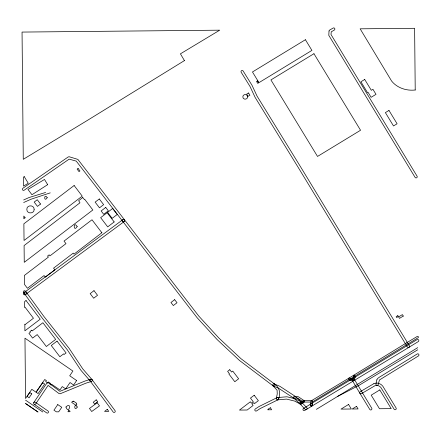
<?xml version="1.0" encoding="UTF-8"?>
<svg xmlns="http://www.w3.org/2000/svg" width="441" height="441" viewBox="0 0 441 441"><rect width="100%" height="100%" fill="white"/><g stroke="black" fill="none" stroke-linecap="round" stroke-linejoin="round"><path stroke-width="0.66" d="M276.353 398.504L277.235 393.907L277.102 390.263L273.062 385.825M278.64 398.94A1.163 1.163 0 0 0 277.113 397.622A1.163 1.163 0 0 0 276.739 399.601A1.163 1.163 0 0 0 278.64 398.94C280.713 393.471 279.699 387.606 274.737 384.21M353.836 379.999L355.303 377.276L354.674 375.55A0.777 0.777 0 0 0 353.599 375.319L311.6 400.626L303.706 400.5M33.77 402.589L46.862 383.097L48.527 382.816L59.921 391.349L85.047 381.018L90.774 379.21M24.746 292.135L122.857 219.657M26.124 294.004L124.235 221.525M303.276 400.621L300.475 402.418A0.777 0.777 0 0 0 300.238 403.493A0.777 0.777 0 0 0 301.313 403.724L304.114 401.922M310.789 403.956L303.551 408.449A1.163 1.163 0 0 0 303.105 410.031A1.163 1.163 0 0 0 304.687 410.472L408.923 347.321M406.315 342.988L353.621 375.302A0.777 0.777 0 0 0 353.368 376.388L353.721 376.939L352.475 379.266A0.777 0.777 0 0 0 352.921 380.368A0.777 0.777 0 0 0 353.925 379.729A0.777 0.777 0 0 0 353.109 378.858L350.325 379.017L349.956 378.4A0.777 0.777 0 0 0 348.892 378.135A0.777 0.777 0 0 0 348.627 379.199L349.95 380.594L353.202 380.401M408.928 347.321L418.266 341.604A1.163 1.163 0 0 0 418.652 340.011A1.163 1.163 0 0 0 417.059 339.625L310.811 403.945M316.39 409.342L417.732 347.651M417.754 349.768L358.93 385.395L337.371 396.542M406.321 342.982L417.23 336.455A0.777 0.777 0 0 1 418.294 336.72A0.777 0.777 0 0 1 418.024 337.784L312.211 402.065L303.684 402.049M276.981 397.677L259.071 406.514L255.328 408.95A1.163 1.163 0 0 0 254.992 410.56A1.163 1.163 0 0 0 256.596 410.896L260.162 408.564L278.012 399.761M23.654 199.955L29.128 197.496L45.638 192.463M23.676 202.513L31.002 199.238L50.246 192.866M91.474 381.426L85.885 383.185L60.197 393.752L59.055 393.604L48.108 385.406L35.699 403.884A1.163 1.163 0 0 1 34.078 404.199A1.163 1.163 0 0 1 33.775 402.578A1.163 1.163 0 0 1 35.39 402.28L47.997 410.979A1.163 1.163 0 0 1 48.295 412.594A1.163 1.163 0 0 1 46.68 412.892L34.073 404.193M277.395 397.562L286.953 396.779L295.415 398.879L301.44 402.049M277.598 399.877L286.584 399.083L294.715 401.101L300.349 404.099M274.352 383.946L279.908 386.327L295.029 396.189L301.677 402.214M273.442 386.084L278.723 388.328L293.706 398.102L300.112 403.934M304.125 400.626L298.276 396.718L294.456 396.398A0.777 0.777 0 0 0 293.64 397.132A0.777 0.777 0 0 0 294.368 397.947L297.592 398.124L303.265 401.916M25.595 403.57L38.025 412.026L25.595 403.526M25.561 400.174L42.794 411.982M274.6 384.089L240.984 358.693L218.764 337.922L198.781 316.081L77.87 159.394L69.226 156.759L68.256 156.919L22.888 188.268A1.163 1.163 0 0 0 22.596 189.889A1.163 1.163 0 0 0 24.211 190.181L69.132 159.14L76.265 161.119L197.033 317.614L217.148 339.587L239.441 360.429L273.2 385.941M301.743 402.28L306.765 407.655A1.163 1.163 0 0 1 306.71 409.298A1.163 1.163 0 0 1 305.067 409.242L300.045 403.868M92.004 379.558L82.798 368.93L69.127 348.368L43.808 316.324L26.372 292.383M90.245 381.079L80.901 370.275L67.275 349.774L41.972 317.746L24.492 293.75M26.355 292.361L25.451 291.181A1.163 1.163 0 0 0 23.825 290.972A1.163 1.163 0 0 0 23.61 292.598L24.514 293.778M92.059 379.629L115.002 410.582A1.163 1.163 0 0 1 114.798 412.208A1.163 1.163 0 0 1 113.166 412.004L90.184 381.002M407.71 343.043L300.266 166.334L257.086 96.149L252.009 85.278L243.162 71.029A1.163 1.163 0 0 0 241.558 70.654A1.163 1.163 0 0 0 241.188 72.258L249.997 86.447L255.069 97.307L298.281 167.547L407.324 346.924A1.163 1.163 0 0 0 408.917 347.326A1.163 1.163 0 0 0 409.32 345.733L407.716 343.048M26.416 293.695A3.919 3.919 0 0 1 25.214 294.638A1.163 1.163 0 0 1 23.593 294.356A1.163 1.163 0 0 1 23.88 292.736A3.919 3.919 0 0 1 25.181 291.931M247.583 96.882C247.71 99.936 242.688 99.942 242.809 96.882C242.649 93.795 247.743 93.79 247.583 96.882M34.15 209.266C34.503 214.017 26.697 214.205 26.824 209.442C26.543 204.762 34.2 204.596 34.15 209.266M65.941 407.043C69.011 415.428 72.148 400.665 65.941 407.043M329.03 30.969L328.793 35.346L415.075 177.359A1.163 1.163 0 0 0 416.668 177.745A1.163 1.163 0 0 0 417.059 176.152L330.987 34.475L331.274 31.807L334.289 30.082A1.163 1.163 0 0 0 334.719 28.494A1.163 1.163 0 0 0 333.131 28.064L329.603 30.087L329.03 30.969M311.037 401.316L310.646 404.855A0.777 0.777 0 0 0 311.329 405.709A0.777 0.777 0 0 0 312.184 405.025L312.575 401.486A0.777 0.777 0 0 0 311.892 400.632A0.777 0.777 0 0 0 311.037 401.316M77.186 226.509C73.294 232.931 73.206 220.335 77.186 226.509M77.318 407.015C74.066 412.489 73.768 401.779 77.318 407.015M47.231 197.684C43.852 203.064 43.902 192.519 47.231 197.684M376.835 379.894L375.958 383.979A1.163 1.163 0 0 0 376.851 385.357A1.163 1.163 0 0 0 378.229 384.464L379.447 379.966L418.41 355.964A1.163 1.163 0 0 0 418.79 354.371A1.163 1.163 0 0 0 417.197 353.985L379.221 377.309L377.606 378.527L376.835 379.894M76.602 380.522L73.636 385.037L70.025 382.529L65.692 388.89L62.258 386.592L59.959 389.949L51.564 384.21L50.963 384.999L49.971 384.282L50.533 383.477L48.35 381.983L47.716 382.909L45.721 381.608L46.393 380.638L44.739 379.514L36.008 392.165L31.807 389.32L25.545 398.482L24.972 338.186L72.892 371.041L69.722 375.771L76.602 380.522M68.824 410.384L67.908 411.74L69.788 411.718L70.102 411.249L68.824 410.384M31.752 393.863L29.078 397.776L27.122 396.437L29.801 392.523L31.752 393.863M73.493 401.145L73.107 401.707L72.467 401.266L71.701 402.385L76.095 405.389L76.861 404.27L76.221 403.835L76.607 403.278L73.493 401.145M57.771 404.579L53.945 410.174L56.393 411.85L58.675 411.828L61.768 407.313L57.771 404.579M42.727 382.683L36.129 392.242L38.08 393.593L44.679 384.034L42.727 382.683M96.182 399.844L93.238 402.258L94.716 404.066L97.659 401.652L96.182 399.844M82.743 197.507L78.652 200.683L79.975 202.788L24.09 245.565L24.249 262.318L92.847 209.977L84.689 199.293L84.358 199.481L82.743 197.507M101.882 232.76L74.022 254.115L73.261 253.117L53.554 268.167L54.871 269.892L45.324 277.174L44.078 275.553L27.425 288.271L24.459 284.39L24.371 275.443L48.389 257.109L47.573 256.045L49.149 254.843L49.949 255.885L65.979 243.647L64.028 241.089L91.998 219.767L101.882 232.76M78.074 168.44L77.153 169.146L79.027 171.615L79.948 170.91L78.074 168.44M40.544 204.034L37.468 206.382L34.183 202.077L37.259 199.729L40.544 204.034M99.286 198.963L95.135 202.138L99.484 207.827L103.635 204.652L99.286 198.963M114.164 221.939L107.709 226.883L100.653 217.65L107.119 212.716L114.164 221.939M31.741 330.215L29.966 331.577L30.429 332.183L28.935 333.324L32.612 338.109L37.209 334.587L46.349 346.516L55.66 339.383L42.909 322.735L32.259 330.899L31.741 330.215M93.999 290.674L90.151 293.618L93.679 298.226L97.527 295.283L93.999 290.674M229.778 369.723L227.622 371.372L229.386 373.681L228.923 374.034L234.794 381.724L238.642 378.791L232.771 371.096L231.542 372.033L229.778 369.723M25.115 217.771L23.831 218.747L23.808 216.051L25.115 217.771M74.127 185.507L23.88 223.796L24.04 240.477L82.235 196.135L74.127 185.507M105.752 207.424L101.138 210.947L103.723 214.332L108.337 210.809L105.752 207.424M112.653 208.483L107.576 212.358L112.157 218.361L117.234 214.48L112.653 208.483M57.038 341.102L51.277 345.496L59.855 356.747L63.625 353.88L64.077 354.476L66.073 352.96L57.038 341.102M174.669 299.665L170.97 302.482L173.319 305.558L177.017 302.741L174.669 299.665M254.192 395.235L250.466 398.08L253.25 401.729L251.37 403.162L250.328 401.795L239.474 410.08L247.18 410.009L253.09 405.494L252.031 404.11L253.889 402.694L254.567 403.581L258.36 400.687L254.192 395.235M26.041 300.53L24.624 301.611L24.679 307.41L25.016 307.151L33.455 318.237L25.137 324.565L24.839 324.174L24.9 330.822L40.225 319.174L26.041 300.53M107.262 409.358L104.572 411.387L108.756 411.343L107.262 409.358M97.169 402.76L89.462 408.476L91.711 411.508L99.473 405.874L97.169 402.76M47.667 184.658L31.945 194.746L27.976 189.421L44.491 179.459L47.667 184.658M184.432 60.593L87.351 120.426L23.263 159.322L22.05 32.077L219.706 30.175L180.419 53.835L184.432 60.593M403.267 316.07L399.48 318.374L398.592 316.914L402.379 314.609L403.267 316.07M270.399 407.754L268.089 409.171L268.293 409.502L267.786 409.81L271.634 409.772L270.399 407.754M348.561 404.474L340.998 409.105L351.328 409.005L348.561 404.474M379.784 389.921L371.195 395.175L379.481 408.735L391.211 408.62L379.784 389.921M305.42 39.718L252.467 71.966L258.966 82.643L311.908 50.406L305.42 39.718M313.948 53.714L270.923 79.92L317.52 156.439L360.551 130.255L313.948 53.714M364.718 79.468L360.909 81.783L367.518 92.649L368.07 92.312L371.118 97.312L376.008 94.341L372.943 89.297L371.305 90.295L364.718 79.468M388.979 110.432L385.384 112.615L393.51 125.961L397.098 123.778L388.979 110.432M356.526 406.37L352.216 408.994L358.092 408.939L356.526 406.37M257.406 80.918L256.541 81.442L257.731 83.388L258.597 82.864L257.406 80.918M397.832 315.657L396.134 316.688L396.641 317.52L398.339 316.495L397.832 315.657M24.238 176.643L23.434 177.133L23.522 186.113L28.257 183.247L24.238 176.643M248.57 92.985L246.695 94.12L248.018 96.336L249.909 95.212L248.57 92.985M373.896 383.653L360.291 391.658A1.163 1.163 0 0 0 359.878 393.251L369.773 409.424A1.163 1.163 0 0 0 371.372 409.805A1.163 1.163 0 0 0 371.752 408.206L354.151 379.034A1.163 1.163 0 0 0 352.557 378.632A1.163 1.163 0 0 0 352.161 380.23L359.878 393.245A1.163 1.163 0 0 0 361.471 393.659L374.949 385.726C377.061 384.872 379.563 385.798 380.919 387.551L394.1 409.187A1.163 1.163 0 0 0 395.693 409.573A1.163 1.163 0 0 0 396.084 407.98L382.832 386.228C380.87 383.521 376.994 382.231 373.896 383.653M415.218 90.008C406.525 91.011 397.187 88.024 391.614 81.056L360.137 28.819L414.617 28.296L415.218 90.008M273.084 385.842A1.163 1.163 0 0 0 275.024 385.307A1.163 1.163 0 0 0 273.591 383.896A1.163 1.163 0 0 0 273.084 385.842M300.216 404.017A1.163 1.163 0 0 0 302.046 403.184A1.163 1.163 0 0 0 300.409 402.016A1.163 1.163 0 0 0 300.216 404.017M24.729 293.993A1.163 1.163 0 0 0 26.587 293.221A1.163 1.163 0 0 0 24.988 291.997A1.163 1.163 0 0 0 24.729 293.993M122.841 221.514A1.163 1.163 0 0 0 124.698 220.743A1.163 1.163 0 0 0 123.1 219.519A1.163 1.163 0 0 0 122.841 221.514M303.182 401.856A0.777 0.777 0 0 0 304.455 401.426A0.777 0.777 0 0 0 303.447 400.538A0.777 0.777 0 0 0 303.182 401.856M310.629 405.797A1.163 1.163 0 0 0 312.548 405.191A1.163 1.163 0 0 0 311.065 403.829A1.163 1.163 0 0 0 310.629 405.797M90.471 381.278A1.163 1.163 0 0 0 92.279 380.401A1.163 1.163 0 0 0 90.614 379.271A1.163 1.163 0 0 0 90.471 381.278"/></g></svg>
